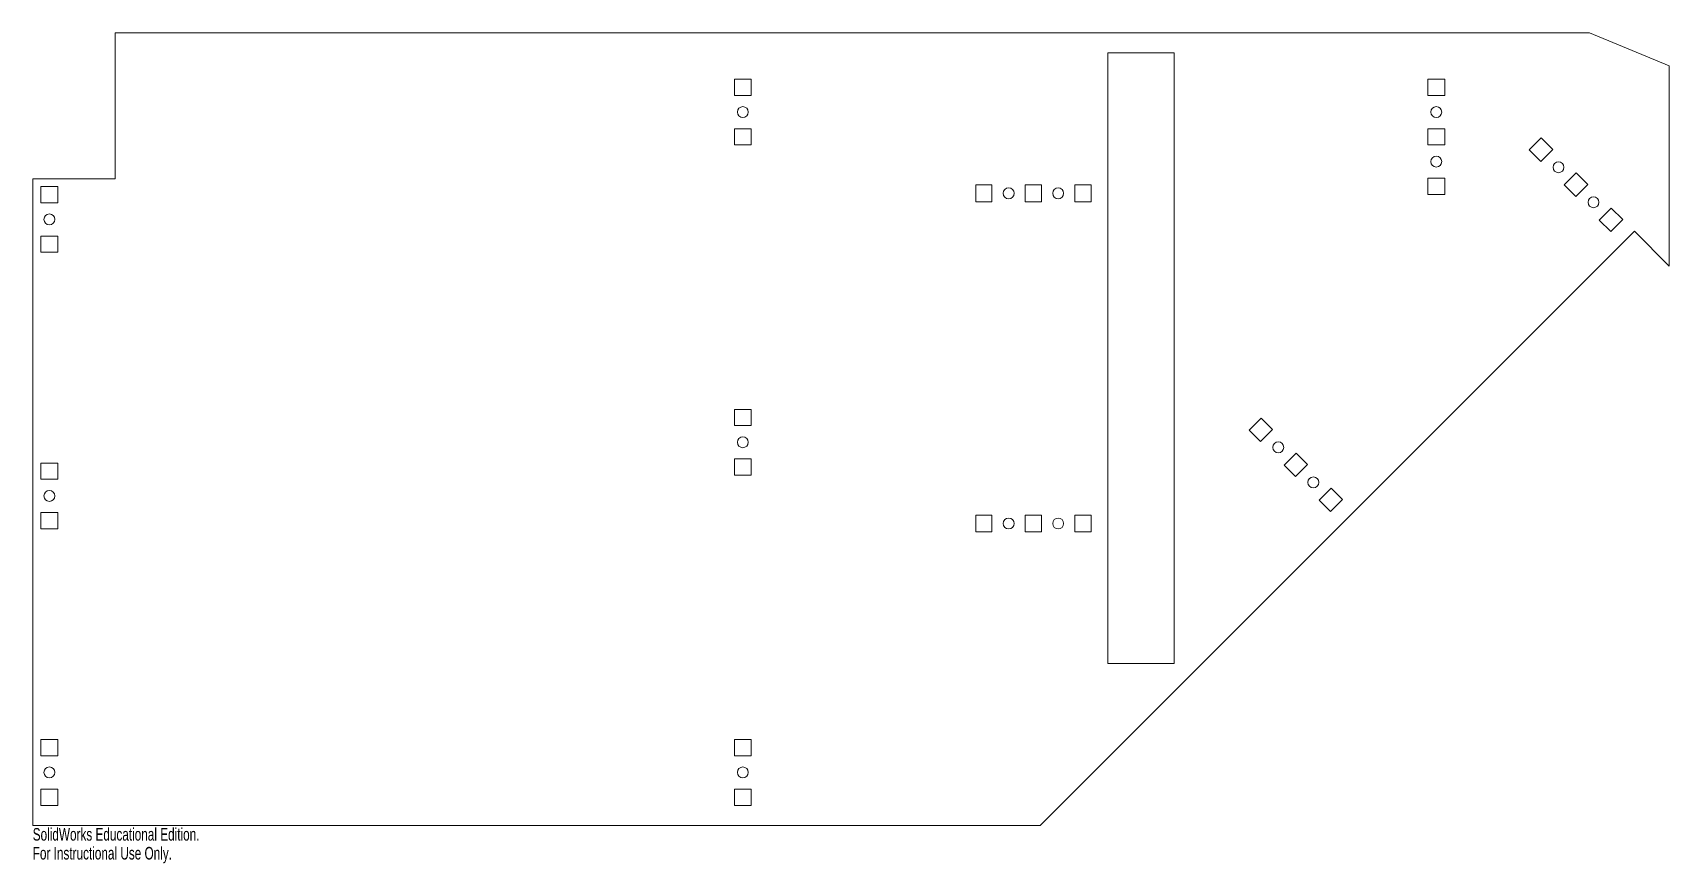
# Model space of a CAD drawing. Header units: inches. Extents: x -12.1 to 12.7, y -12.6 to 0.
import ezdxf

# ---------------------------------------------------------------- set-up
doc = ezdxf.new("R2010")
doc.units = ezdxf.units.IN
doc.header["$MEASUREMENT"] = 0
doc.styles.add('SLDTEXTSTYLE0', font='TXT', dxfattribs={"width": 0.7})

msp = doc.modelspace()

# ---------------------------------------------------------------- linework, layer by layer
at = {"color": 7, "linetype": 'Continuous', "lineweight": 15}
for p, q in [((11.444, 0.002), (-10.877, 0.002)), ((-10.877, -2.213), (-10.877, 0.002)), ((12.653, -0.499), (11.444, 0.002)), ((4.152, -0.302), (4.152, -9.548)), ((5.158, -0.302), (4.152, -0.302)), ((5.158, -9.548), (5.158, -0.302)), ((-1.247, -0.702), (-1.503, -0.702)), ((-1.503, -0.702), (-1.503, -0.948)), ((-1.247, -0.948), (-1.247, -0.702)), ((9.253, -0.702), (8.997, -0.702)), ((8.997, -0.702), (8.997, -0.948)), ((9.253, -0.948), (9.253, -0.702)), ((12.653, -3.531), (12.653, -0.499)), ((-1.503, -0.948), (-1.247, -0.948)), ((8.997, -0.948), (9.253, -0.948)), ((-1.247, -1.452), (-1.503, -1.452)), ((-1.503, -1.452), (-1.503, -1.698)), ((-1.247, -1.698), (-1.247, -1.452)), ((9.253, -1.452), (8.997, -1.452)), ((8.997, -1.452), (8.997, -1.698)), ((9.253, -1.698), (9.253, -1.452)), ((-1.503, -1.698), (-1.247, -1.698)), ((8.997, -1.698), (9.253, -1.698)), ((10.714, -1.592), (10.533, -1.773)), ((10.888, -1.766), (10.714, -1.592)), ((10.533, -1.773), (10.707, -1.947)), ((10.707, -1.947), (10.888, -1.766)), ((-12.127, -2.213), (-10.877, -2.213)), ((-12.127, -2.213), (-12.127, -12.002)), ((9.253, -2.202), (8.997, -2.202)), ((8.997, -2.202), (8.997, -2.448)), ((9.253, -2.448), (9.253, -2.202)), ((11.245, -2.122), (11.064, -2.303)), ((11.419, -2.296), (11.245, -2.122)), ((-12.003, -2.327), (-12.003, -2.573)), ((-11.747, -2.327), (-12.003, -2.327)), ((-11.747, -2.573), (-11.747, -2.327)), ((2.152, -2.302), (2.152, -2.558)), ((2.398, -2.302), (2.152, -2.302)), ((2.398, -2.558), (2.398, -2.302)), ((2.902, -2.302), (2.902, -2.558)), ((3.148, -2.302), (2.902, -2.302)), ((3.148, -2.558), (3.148, -2.302)), ((3.652, -2.302), (3.652, -2.558)), ((3.898, -2.302), (3.652, -2.302)), ((3.898, -2.558), (3.898, -2.302)), ((8.997, -2.448), (9.253, -2.448)), ((11.064, -2.303), (11.238, -2.477)), ((11.238, -2.477), (11.419, -2.296)), ((-12.003, -2.573), (-11.747, -2.573)), ((2.152, -2.558), (2.398, -2.558)), ((2.902, -2.558), (3.148, -2.558)), ((3.652, -2.558), (3.898, -2.558)), ((11.775, -2.653), (11.594, -2.834)), ((11.949, -2.827), (11.775, -2.653)), ((11.594, -2.834), (11.768, -3.008)), ((11.768, -3.008), (11.949, -2.827)), ((-12.003, -3.077), (-12.003, -3.323)), ((-11.747, -3.077), (-12.003, -3.077)), ((-11.747, -3.323), (-11.747, -3.077)), ((3.126, -12.002), (12.125, -3.003)), ((12.125, -3.003), (12.653, -3.531)), ((-12.003, -3.323), (-11.747, -3.323)), ((-1.503, -5.702), (-1.503, -5.948)), ((-1.247, -5.702), (-1.503, -5.702)), ((-1.247, -5.948), (-1.247, -5.702)), ((6.472, -5.835), (6.291, -6.016)), ((6.646, -6.009), (6.472, -5.835)), ((-1.503, -5.948), (-1.247, -5.948)), ((6.291, -6.016), (6.465, -6.19)), ((6.465, -6.19), (6.646, -6.009)), ((7.002, -6.365), (6.821, -6.546)), ((7.176, -6.539), (7.002, -6.365)), ((-12.003, -6.514), (-12.003, -6.761)), ((-11.747, -6.514), (-12.003, -6.514)), ((-11.747, -6.761), (-11.747, -6.514)), ((-1.503, -6.452), (-1.503, -6.698)), ((-1.247, -6.452), (-1.503, -6.452)), ((-1.247, -6.698), (-1.247, -6.452)), ((6.821, -6.546), (6.995, -6.72)), ((6.995, -6.72), (7.176, -6.539)), ((-12.003, -6.761), (-11.747, -6.761)), ((-1.503, -6.698), (-1.247, -6.698)), ((7.532, -6.895), (7.351, -7.076)), ((7.706, -7.069), (7.532, -6.895)), ((7.351, -7.076), (7.525, -7.25)), ((7.525, -7.25), (7.706, -7.069)), ((-12.003, -7.264), (-12.003, -7.511)), ((-11.747, -7.264), (-12.003, -7.264)), ((-11.747, -7.511), (-11.747, -7.264)), ((2.152, -7.302), (2.152, -7.558)), ((2.398, -7.302), (2.152, -7.302)), ((2.398, -7.558), (2.398, -7.302)), ((2.902, -7.302), (2.902, -7.558)), ((3.148, -7.302), (2.902, -7.302)), ((3.148, -7.558), (3.148, -7.302)), ((3.652, -7.302), (3.652, -7.558)), ((3.898, -7.302), (3.652, -7.302)), ((3.898, -7.558), (3.898, -7.302)), ((-12.003, -7.511), (-11.747, -7.511)), ((2.152, -7.558), (2.398, -7.558)), ((2.902, -7.558), (3.148, -7.558)), ((3.652, -7.558), (3.898, -7.558)), ((4.152, -9.548), (5.158, -9.548)), ((-12.003, -10.702), (-12.003, -10.948)), ((-11.747, -10.702), (-12.003, -10.702)), ((-11.747, -10.948), (-11.747, -10.702)), ((-1.247, -10.702), (-1.503, -10.702)), ((-1.503, -10.702), (-1.503, -10.948)), ((-1.247, -10.948), (-1.247, -10.702)), ((-12.003, -10.948), (-11.747, -10.948)), ((-1.503, -10.948), (-1.247, -10.948)), ((-12.003, -11.452), (-12.003, -11.698)), ((-11.747, -11.452), (-12.003, -11.452)), ((-11.747, -11.698), (-11.747, -11.452)), ((-1.247, -11.452), (-1.503, -11.452)), ((-1.503, -11.452), (-1.503, -11.698)), ((-1.247, -11.698), (-1.247, -11.452)), ((-12.003, -11.698), (-11.747, -11.698)), ((-1.503, -11.698), (-1.247, -11.698)), ((3.126, -12.002), (-12.127, -12.002))]:
    msp.add_line(p, q, dxfattribs=at)
for centre, radius in [((-1.375, -1.2), 0.0827), ((9.125, -1.2), 0.0827), ((9.125, -1.95), 0.0827), ((10.976, -2.035), 0.0827), ((2.65, -2.43), 0.0828), ((3.4, -2.43), 0.0827), ((11.506, -2.565), 0.0827), ((-11.875, -2.825), 0.0827), ((-1.375, -6.2), 0.0828), ((6.733, -6.277), 0.0828), ((-11.875, -7.013), 0.0827), ((7.264, -6.808), 0.0827), ((2.65, -7.43), 0.0827), ((3.4, -7.43), 0.0827), ((-11.875, -11.2), 0.0828), ((-1.375, -11.2), 0.0827)]:
    msp.add_circle(centre, radius, dxfattribs=at)

# ---------------------------------------------------------------- texts
at = {"color": 7, "linetype": 'Continuous', "char_height": 0.1903, "attachment_point": 1, "style": 'SLDTEXTSTYLE0'}
for s, insert in [('SolidWorks Educational Edition.', (-12.127, -12.042)), ('For Instructional Use Only.', (-12.127, -12.328))]:
    msp.add_mtext(s, dxfattribs=dict(at, insert=insert))

doc.saveas('drawing.dxf')
